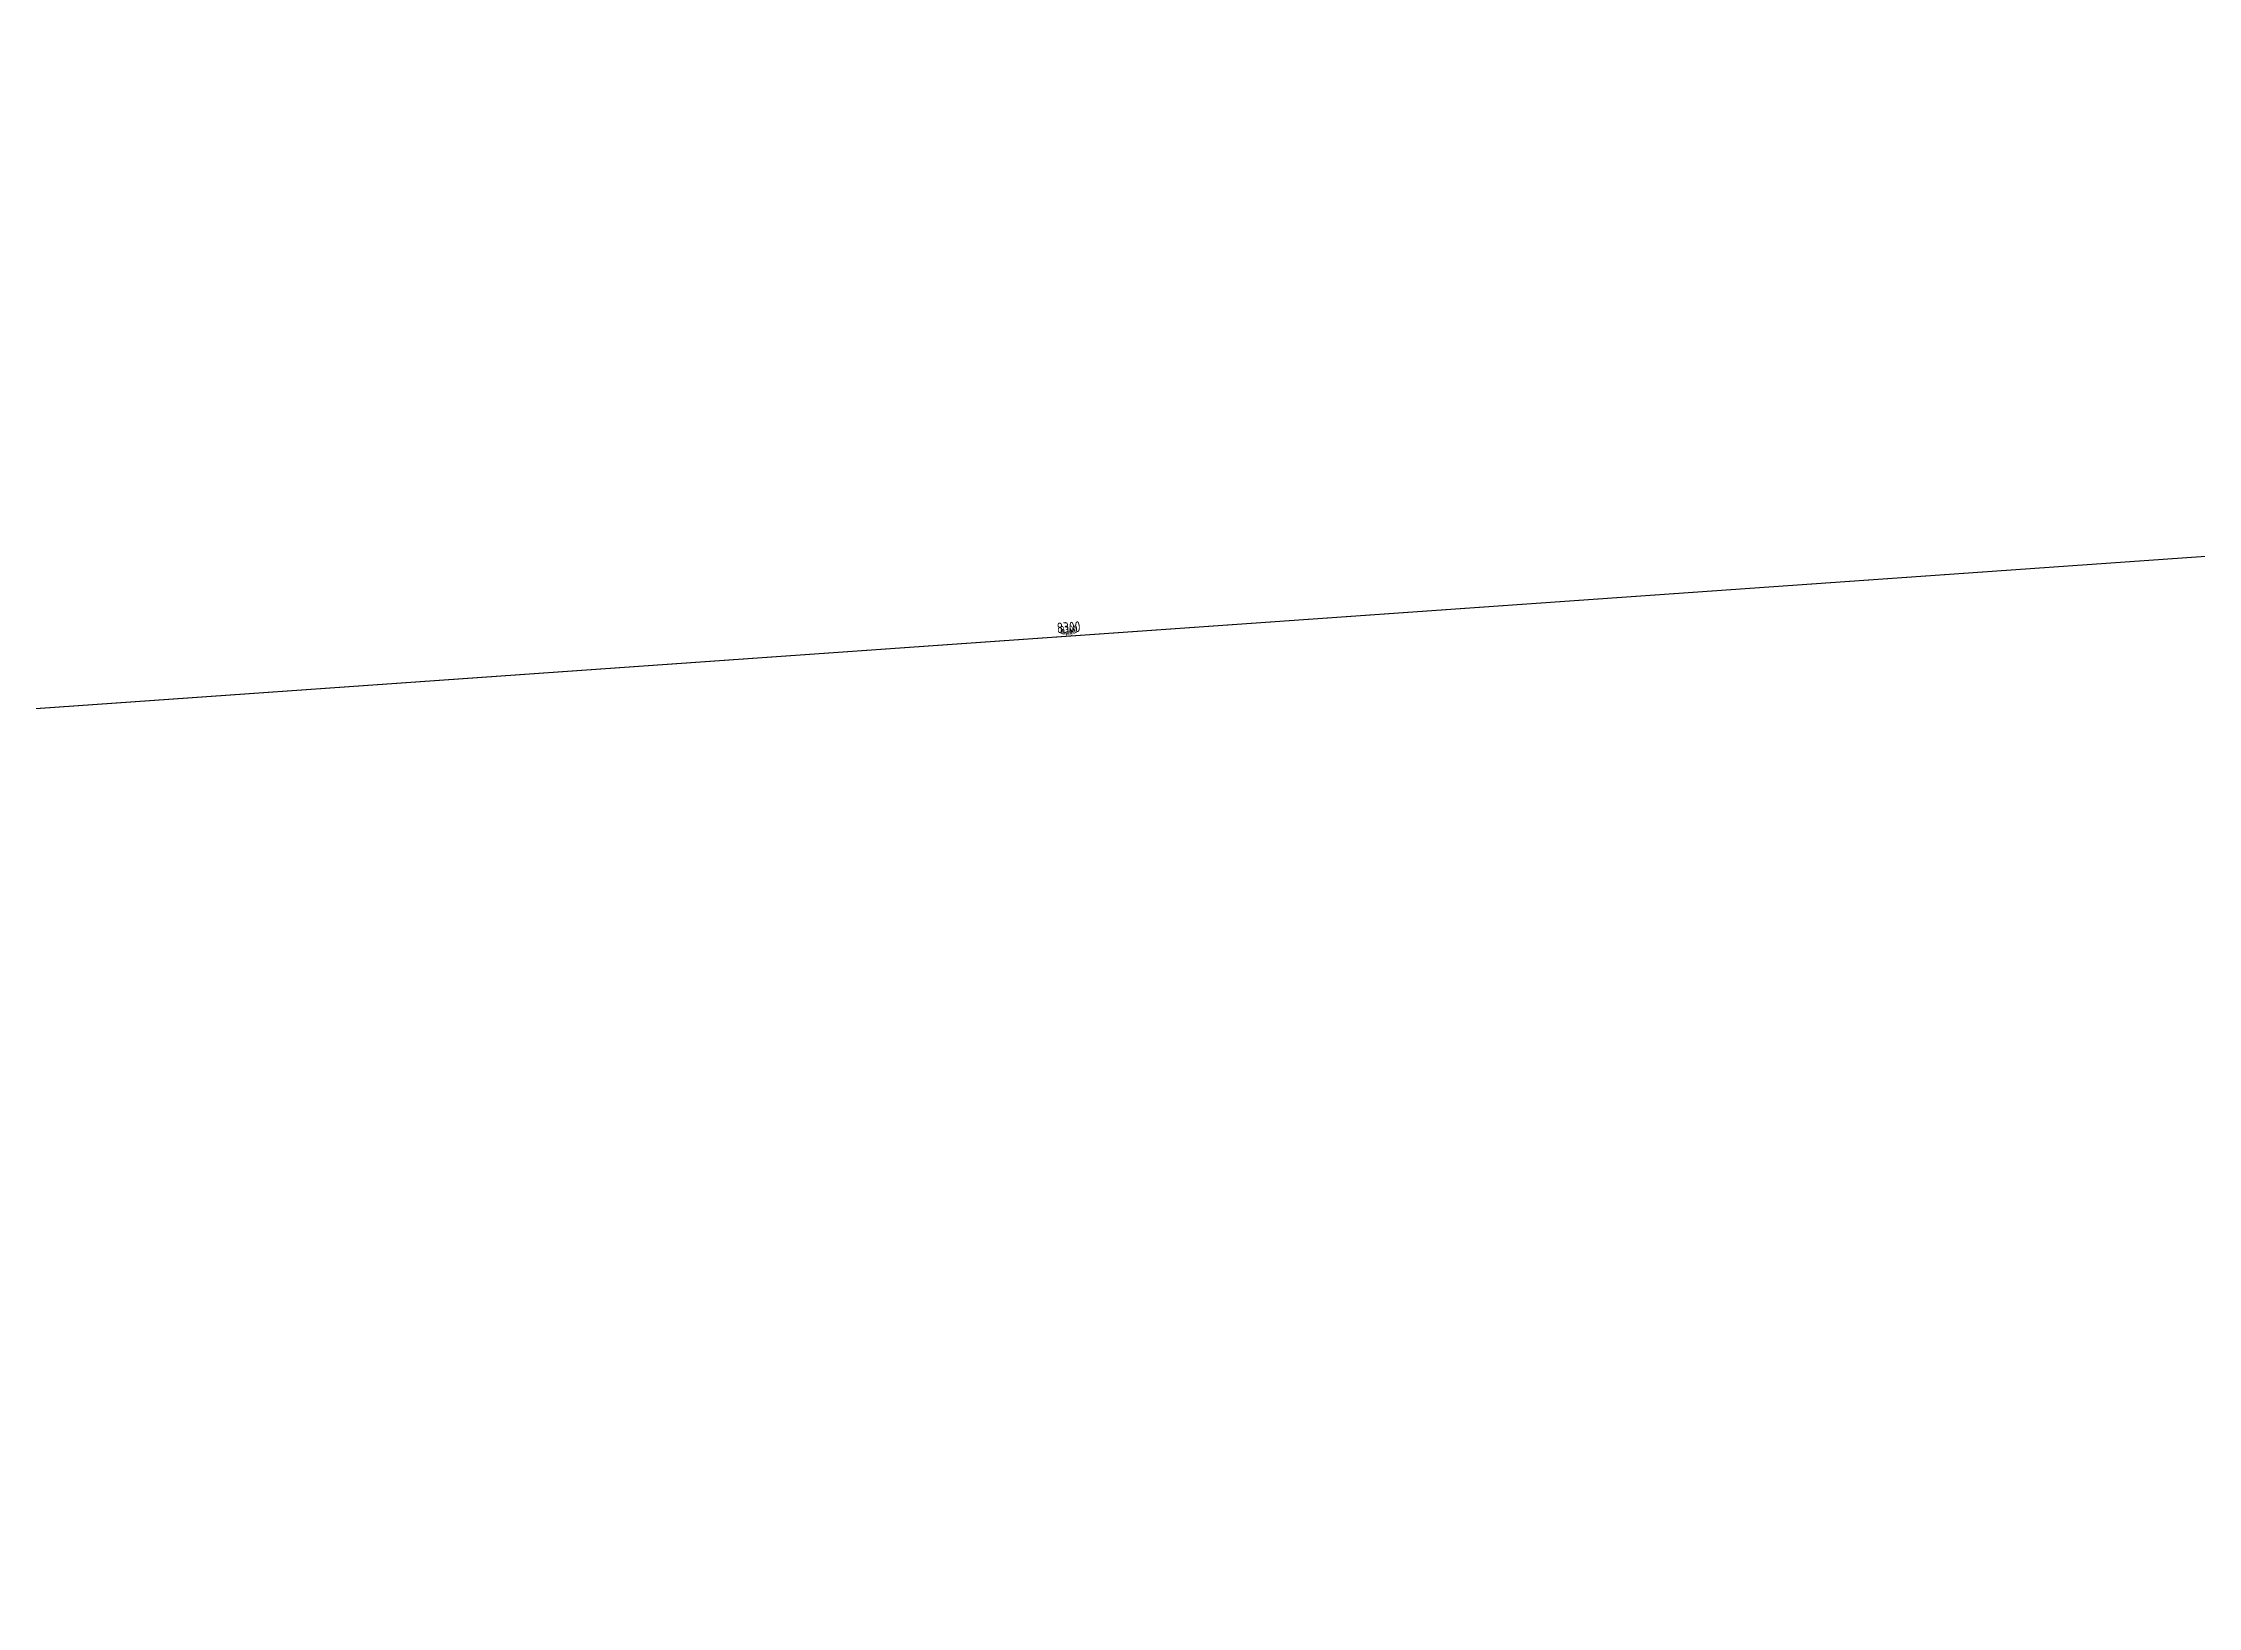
# Model space of a CAD drawing. Header units: millimetres. Extents: x -798 to 124478, y -405 to 121556.
# Drawn here: x 18321.4 to 18442.5, y 3749.9 to 3837.8 of the extents above; entities that cross this region are included whole.
import ezdxf

# ---------------------------------------------------------------- set-up
doc = ezdxf.new("R2010")
doc.units = ezdxf.units.MM
for name, color, linetype in [('A-DIM', 4, 'Continuous'), ('A-DIM @ 0.05', 4, 'Continuous'), ('A-DIM @ 0.1', 4, 'Continuous'), ('A-DIM @ 0.15', 4, 'Continuous'), ('A-DIM @ 0.2', 4, 'Continuous'), ('A-DIM @ 100', 4, 'Continuous'), ('A-DIM @ 200', 4, 'Continuous'), ('A-DIM @ 50', 4, 'Continuous')]:
    doc.layers.add(name, color=color, linetype=linetype)
doc.styles.add('Arch-Dim', font='romans.shx', dxfattribs={"width": 0.75})
doc.dimstyles.new('Масштабируемый', dxfattribs={"dimscale": 100, "dimtxt": 3, "dimasz": 2, "dimexe": 2, "dimexo": 2, "dimgap": 1, "dimtad": 1, "dimdec": 0, "dimzin": 3, "dimdsep": 46, "dimtxsty": 'Arch-Dim', "dimblk": 'ARCHTICK', "dimcen": 2.5, "dimdle": 2, "dimazin": 2, "dimtfac": 0.75, "dimtdec": 0, "dimtmove": 1, "dimatfit": 0, "dimfxl": 1, "dimtolj": 1, "dimtzin": 0, "dimarcsym": 0})

# ---------------------------------------------------------------- blocks, each defined once
blk = doc.blocks.new('_ArchTick')
at = {"color": 0, "linetype": 'ByBlock', "const_width": 0.15}
blk.add_lwpolyline([(-0.5, -0.5), (0.5, 0.5)], dxfattribs=at)
blk = doc.blocks.new('*D275')
at = {"layer": 'A-DIM', "color": 0, "lineweight": -2, "ltscale": 50, "transparency": 16777216}
for p, q in [((2181938.08, -2429529.37), (2173658.22, -2430110.06)), ((2181937.99, -2429529.48), (2181937.99, -2429529.48))]:
    blk.add_line(p, q, dxfattribs=at)
at = {"layer": 'Defpoints', "color": 0, "ltscale": 50, "transparency": 16777216}
for p in [(2181937.98, -2429529.38), (2173658.32, -2430110.05), (2173658.32, -2430110.05)]:
    blk.add_point(p, dxfattribs=at)
at = {"layer": 'A-DIM', "color": 0, "lineweight": -2, "ltscale": 50, "transparency": 16777216, "xscale": 0.1, "yscale": 0.1, "zscale": 0.1}
for p, rotation in [((2181937.98, -2429529.38), 4.011738859767986), ((2173658.32, -2430110.05), 184.0117388597679)]:
    blk.add_blockref('_ArchTick', p, dxfattribs=dict(at, rotation=rotation))
at = {"layer": 'A-DIM', "color": 0, "ltscale": 50, "transparency": 16777216, "insert": (2177798.14, -2429819.59), "char_height": 0.15, "attachment_point": 5, "rotation": 4.0117, "style": 'Arch-Dim'}
blk.add_mtext('\\A1;8300', dxfattribs=at)
blk = doc.blocks.new('*D276')
at = {"layer": 'A-DIM', "color": 0, "lineweight": -2, "ltscale": 50, "transparency": 16777216}
for p, q in [((2182337, -2429501.39), (2173259.3, -2430138.03)), ((2181965.97, -2429928.4), (2181965.97, -2429928.4))]:
    blk.add_line(p, q, dxfattribs=at)
at = {"layer": 'Defpoints', "color": 0, "ltscale": 50, "transparency": 16777216}
for p in [(2181937.98, -2429529.38), (2173658.32, -2430110.05), (2173658.32, -2430110.05)]:
    blk.add_point(p, dxfattribs=at)
at = {"layer": 'A-DIM', "color": 0, "lineweight": -2, "ltscale": 50, "transparency": 16777216, "xscale": 400, "yscale": 400, "zscale": 400}
for p, rotation in [((2181937.98, -2429529.38), 4.011738859767986), ((2173658.32, -2430110.05), 184.0117388597679)]:
    blk.add_blockref('_ArchTick', p, dxfattribs=dict(at, rotation=rotation))
at = {"layer": 'A-DIM', "color": 0, "ltscale": 50, "transparency": 16777216, "insert": (2177763.17, -2429320.94), "char_height": 600, "attachment_point": 5, "rotation": 4.0117, "style": 'Arch-Dim'}
blk.add_mtext('\\A1;8300', dxfattribs=at)
blk = doc.blocks.new('*D277')
at = {"layer": 'A-DIM', "color": 0, "lineweight": -2, "ltscale": 50, "transparency": 16777216}
for p, q in [((2181938.28, -2429529.35), (2173658.02, -2430110.07)), ((2181938, -2429529.67), (2181938, -2429529.67))]:
    blk.add_line(p, q, dxfattribs=at)
at = {"layer": 'Defpoints', "color": 0, "ltscale": 50, "transparency": 16777216}
for p in [(2181937.98, -2429529.38), (2173658.32, -2430110.05), (2173658.32, -2430110.05)]:
    blk.add_point(p, dxfattribs=at)
at = {"layer": 'A-DIM', "color": 0, "lineweight": -2, "ltscale": 50, "transparency": 16777216, "xscale": 0.3, "yscale": 0.3, "zscale": 0.3}
for p, rotation in [((2181937.98, -2429529.38), 4.011738859767986), ((2173658.32, -2430110.05), 184.0117388597679)]:
    blk.add_blockref('_ArchTick', p, dxfattribs=dict(at, rotation=rotation))
at = {"layer": 'A-DIM', "color": 0, "ltscale": 50, "transparency": 16777216, "insert": (2177798.13, -2429819.34), "char_height": 0.45, "attachment_point": 5, "rotation": 4.0117, "style": 'Arch-Dim'}
blk.add_mtext('\\A1;8300', dxfattribs=at)
blk = doc.blocks.new('*D278')
at = {"layer": 'A-DIM', "color": 0, "lineweight": -2, "ltscale": 50, "transparency": 16777216}
for p, q in [((2182037.74, -2429522.38), (2173558.57, -2430117.05)), ((2181944.98, -2429629.13), (2181944.98, -2429629.13))]:
    blk.add_line(p, q, dxfattribs=at)
at = {"layer": 'Defpoints', "color": 0, "ltscale": 50, "transparency": 16777216}
for p in [(2181937.98, -2429529.38), (2173658.32, -2430110.05), (2173658.32, -2430110.05)]:
    blk.add_point(p, dxfattribs=at)
at = {"layer": 'A-DIM', "color": 0, "lineweight": -2, "ltscale": 50, "transparency": 16777216, "xscale": 100, "yscale": 100, "zscale": 100}
for p, rotation in [((2181937.98, -2429529.38), 4.011738859767986), ((2173658.32, -2430110.05), 184.0117388597679)]:
    blk.add_blockref('_ArchTick', p, dxfattribs=dict(at, rotation=rotation))
at = {"layer": 'A-DIM', "color": 0, "ltscale": 50, "transparency": 16777216, "insert": (2177789.41, -2429695.02), "char_height": 150, "attachment_point": 5, "rotation": 4.0117, "style": 'Arch-Dim'}
blk.add_mtext('\\A1;8300', dxfattribs=at)
blk = doc.blocks.new('*D280')
at = {"layer": 'A-DIM', "color": 0, "lineweight": -2, "ltscale": 50, "transparency": 16777216}
for p, q in [((2182137.49, -2429515.38), (2173458.81, -2430124.04)), ((2181951.98, -2429728.89), (2181951.98, -2429728.89))]:
    blk.add_line(p, q, dxfattribs=at)
at = {"layer": 'Defpoints', "color": 0, "ltscale": 50, "transparency": 16777216}
for p in [(2181937.98, -2429529.38), (2173658.32, -2430110.05), (2173658.32, -2430110.05)]:
    blk.add_point(p, dxfattribs=at)
at = {"layer": 'A-DIM', "color": 0, "lineweight": -2, "ltscale": 50, "transparency": 16777216, "xscale": 200, "yscale": 200, "zscale": 200}
for p, rotation in [((2181937.98, -2429529.38), 4.011738859767986), ((2173658.32, -2430110.05), 184.0117388597679)]:
    blk.add_blockref('_ArchTick', p, dxfattribs=dict(at, rotation=rotation))
at = {"layer": 'A-DIM', "color": 0, "ltscale": 50, "transparency": 16777216, "insert": (2177780.66, -2429570.33), "char_height": 300, "attachment_point": 5, "rotation": 4.0117, "style": 'Arch-Dim'}
blk.add_mtext('\\A1;8300', dxfattribs=at)
blk = doc.blocks.new('*D281')
at = {"layer": 'A-DIM', "color": 0, "lineweight": -2, "ltscale": 50, "transparency": 16777216}
for p, q in [((2181938.38, -2429529.35), (2173657.92, -2430110.08)), ((2181938.01, -2429529.77), (2181938.01, -2429529.77))]:
    blk.add_line(p, q, dxfattribs=at)
at = {"layer": 'Defpoints', "color": 0, "ltscale": 50, "transparency": 16777216}
for p in [(2181937.98, -2429529.38), (2173658.32, -2430110.05), (2173658.32, -2430110.05)]:
    blk.add_point(p, dxfattribs=at)
at = {"layer": 'A-DIM', "color": 0, "lineweight": -2, "ltscale": 50, "transparency": 16777216, "xscale": 0.4, "yscale": 0.4, "zscale": 0.4}
for p, rotation in [((2181937.98, -2429529.38), 4.011738859767986), ((2173658.32, -2430110.05), 184.0117388597679)]:
    blk.add_blockref('_ArchTick', p, dxfattribs=dict(at, rotation=rotation))
at = {"layer": 'A-DIM', "color": 0, "ltscale": 50, "transparency": 16777216, "insert": (2177798.12, -2429819.21), "char_height": 0.6, "attachment_point": 5, "rotation": 4.0117, "style": 'Arch-Dim'}
blk.add_mtext('\\A1;8300', dxfattribs=at)
blk = doc.blocks.new('*D282')
at = {"layer": 'A-DIM', "color": 0, "lineweight": -2, "ltscale": 50, "transparency": 16777216}
for p, q in [((2181938.18, -2429529.36), (2173658.12, -2430110.06)), ((2181938, -2429529.57), (2181938, -2429529.57))]:
    blk.add_line(p, q, dxfattribs=at)
at = {"layer": 'Defpoints', "color": 0, "ltscale": 50, "transparency": 16777216}
for p in [(2181937.98, -2429529.38), (2173658.32, -2430110.05), (2173658.32, -2430110.05)]:
    blk.add_point(p, dxfattribs=at)
at = {"layer": 'A-DIM', "color": 0, "lineweight": -2, "ltscale": 50, "transparency": 16777216, "xscale": 0.2, "yscale": 0.2, "zscale": 0.2}
for p, rotation in [((2181937.98, -2429529.38), 4.011738859767986), ((2173658.32, -2430110.05), 184.0117388597679)]:
    blk.add_blockref('_ArchTick', p, dxfattribs=dict(at, rotation=rotation))
at = {"layer": 'A-DIM', "color": 0, "ltscale": 50, "transparency": 16777216, "insert": (2177798.13, -2429819.46), "char_height": 0.3, "attachment_point": 5, "rotation": 4.0117, "style": 'Arch-Dim'}
blk.add_mtext('\\A1;8300', dxfattribs=at)
blk = doc.blocks.new('*U829')
at = {"layer": 'A-DIM @ 0.05', "ltscale": 50, "transparency": 33554687}
dim = blk.add_linear_dim(base=(2173658.32, -2430110.05), p1=(2181937.98, -2429529.38), p2=(2173658.32, -2430110.05), angle=184.0117, dimstyle='Масштабируемый', override={"dimscale": 0.05, "dimtix": 0, "dimtofl": 1, "dimtmove": 1, "dimatfit": 0}, dxfattribs=at)
dim.commit()
dim.dimension.update_dxf_attribs({"geometry": '*D275', "text_midpoint": (2177798.14, -2429819.59)})
at = {"layer": 'A-DIM @ 0.1', "ltscale": 50, "transparency": 33554687}
dim = blk.add_linear_dim(base=(2173658.32, -2430110.05), p1=(2181937.98, -2429529.38), p2=(2173658.32, -2430110.05), angle=184.0117, dimstyle='Масштабируемый', override={"dimscale": 0.1, "dimtix": 0, "dimtofl": 1, "dimtmove": 1, "dimatfit": 0}, dxfattribs=at)
dim.commit()
dim.dimension.update_dxf_attribs({"geometry": '*D282', "text_midpoint": (2177798.13, -2429819.46)})
at = {"layer": 'A-DIM @ 0.15', "ltscale": 50, "transparency": 33554687}
dim = blk.add_linear_dim(base=(2173658.32, -2430110.05), p1=(2181937.98, -2429529.38), p2=(2173658.32, -2430110.05), angle=184.0117, dimstyle='Масштабируемый', override={"dimscale": 0.15, "dimtix": 0, "dimtofl": 1, "dimtmove": 1, "dimatfit": 0}, dxfattribs=at)
dim.commit()
dim.dimension.update_dxf_attribs({"geometry": '*D277', "text_midpoint": (2177798.13, -2429819.34)})
at = {"layer": 'A-DIM @ 0.2', "ltscale": 50, "transparency": 33554687}
dim = blk.add_linear_dim(base=(2173658.32, -2430110.05), p1=(2181937.98, -2429529.38), p2=(2173658.32, -2430110.05), angle=184.0117, dimstyle='Масштабируемый', override={"dimscale": 0.2, "dimtix": 0, "dimtofl": 1, "dimtmove": 1, "dimatfit": 0}, dxfattribs=at)
dim.commit()
dim.dimension.update_dxf_attribs({"geometry": '*D281', "text_midpoint": (2177798.12, -2429819.21)})
at = {"layer": 'A-DIM @ 100', "ltscale": 50, "transparency": 33554687}
dim = blk.add_linear_dim(base=(2173658.32, -2430110.05), p1=(2181937.98, -2429529.38), p2=(2173658.32, -2430110.05), angle=184.0117, dimstyle='Масштабируемый', override={"dimscale": 100, "dimtix": 0, "dimtofl": 1, "dimtmove": 1, "dimatfit": 0}, dxfattribs=at)
dim.commit()
dim.dimension.update_dxf_attribs({"geometry": '*D280', "text_midpoint": (2177780.66, -2429570.33)})
at = {"layer": 'A-DIM @ 200', "ltscale": 50, "transparency": 33554687}
dim = blk.add_linear_dim(base=(2173658.32, -2430110.05), p1=(2181937.98, -2429529.38), p2=(2173658.32, -2430110.05), angle=184.0117, dimstyle='Масштабируемый', override={"dimscale": 200, "dimtix": 0, "dimtofl": 1, "dimtmove": 1, "dimatfit": 0}, dxfattribs=at)
dim.commit()
dim.dimension.update_dxf_attribs({"geometry": '*D276', "text_midpoint": (2177763.17, -2429320.94)})
at = {"layer": 'A-DIM @ 50', "ltscale": 50, "transparency": 33554687}
dim = blk.add_linear_dim(base=(2173658.32, -2430110.05), p1=(2181937.98, -2429529.38), p2=(2173658.32, -2430110.05), angle=184.0117, dimstyle='Масштабируемый', override={"dimscale": 50, "dimtix": 0, "dimtofl": 1, "dimtmove": 1, "dimatfit": 0}, dxfattribs=at)
dim.commit()
dim.dimension.update_dxf_attribs({"geometry": '*D278', "text_midpoint": (2177789.41, -2429695.02)})
blk = doc.blocks.new('оси 2')
at = {"layer": 'A-DIM', "color": 5}
blk.add_blockref('*U829', (0, 0), dxfattribs=at)

msp = doc.modelspace()

# ---------------------------------------------------------------- block references
msp.add_blockref('оси 2', (-2159419.08, 2433624.16))

doc.saveas('drawing.dxf')
